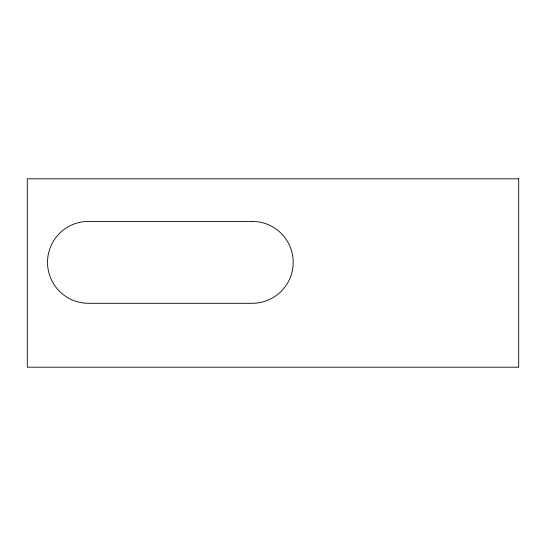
<?xml version="1.0" encoding="UTF-8"?>
<svg xmlns="http://www.w3.org/2000/svg" width="546" height="546" viewBox="0 0 546 546"><rect width="100%" height="100%" fill="white"/><g stroke="black" fill="none" stroke-linecap="round" stroke-linejoin="round"><path stroke-width="0.82" d="M518.7 178.815L27.3 178.815L27.3 367.185L518.7 367.185L518.7 178.815M252.259 221.403L88.459 221.403A40.95 40.95 0 0 0 47.509 262.353A40.95 40.95 0 0 0 88.459 303.303L252.259 303.303A40.95 40.95 0 0 0 293.209 262.353A40.95 40.95 0 0 0 252.259 221.403"/></g></svg>
